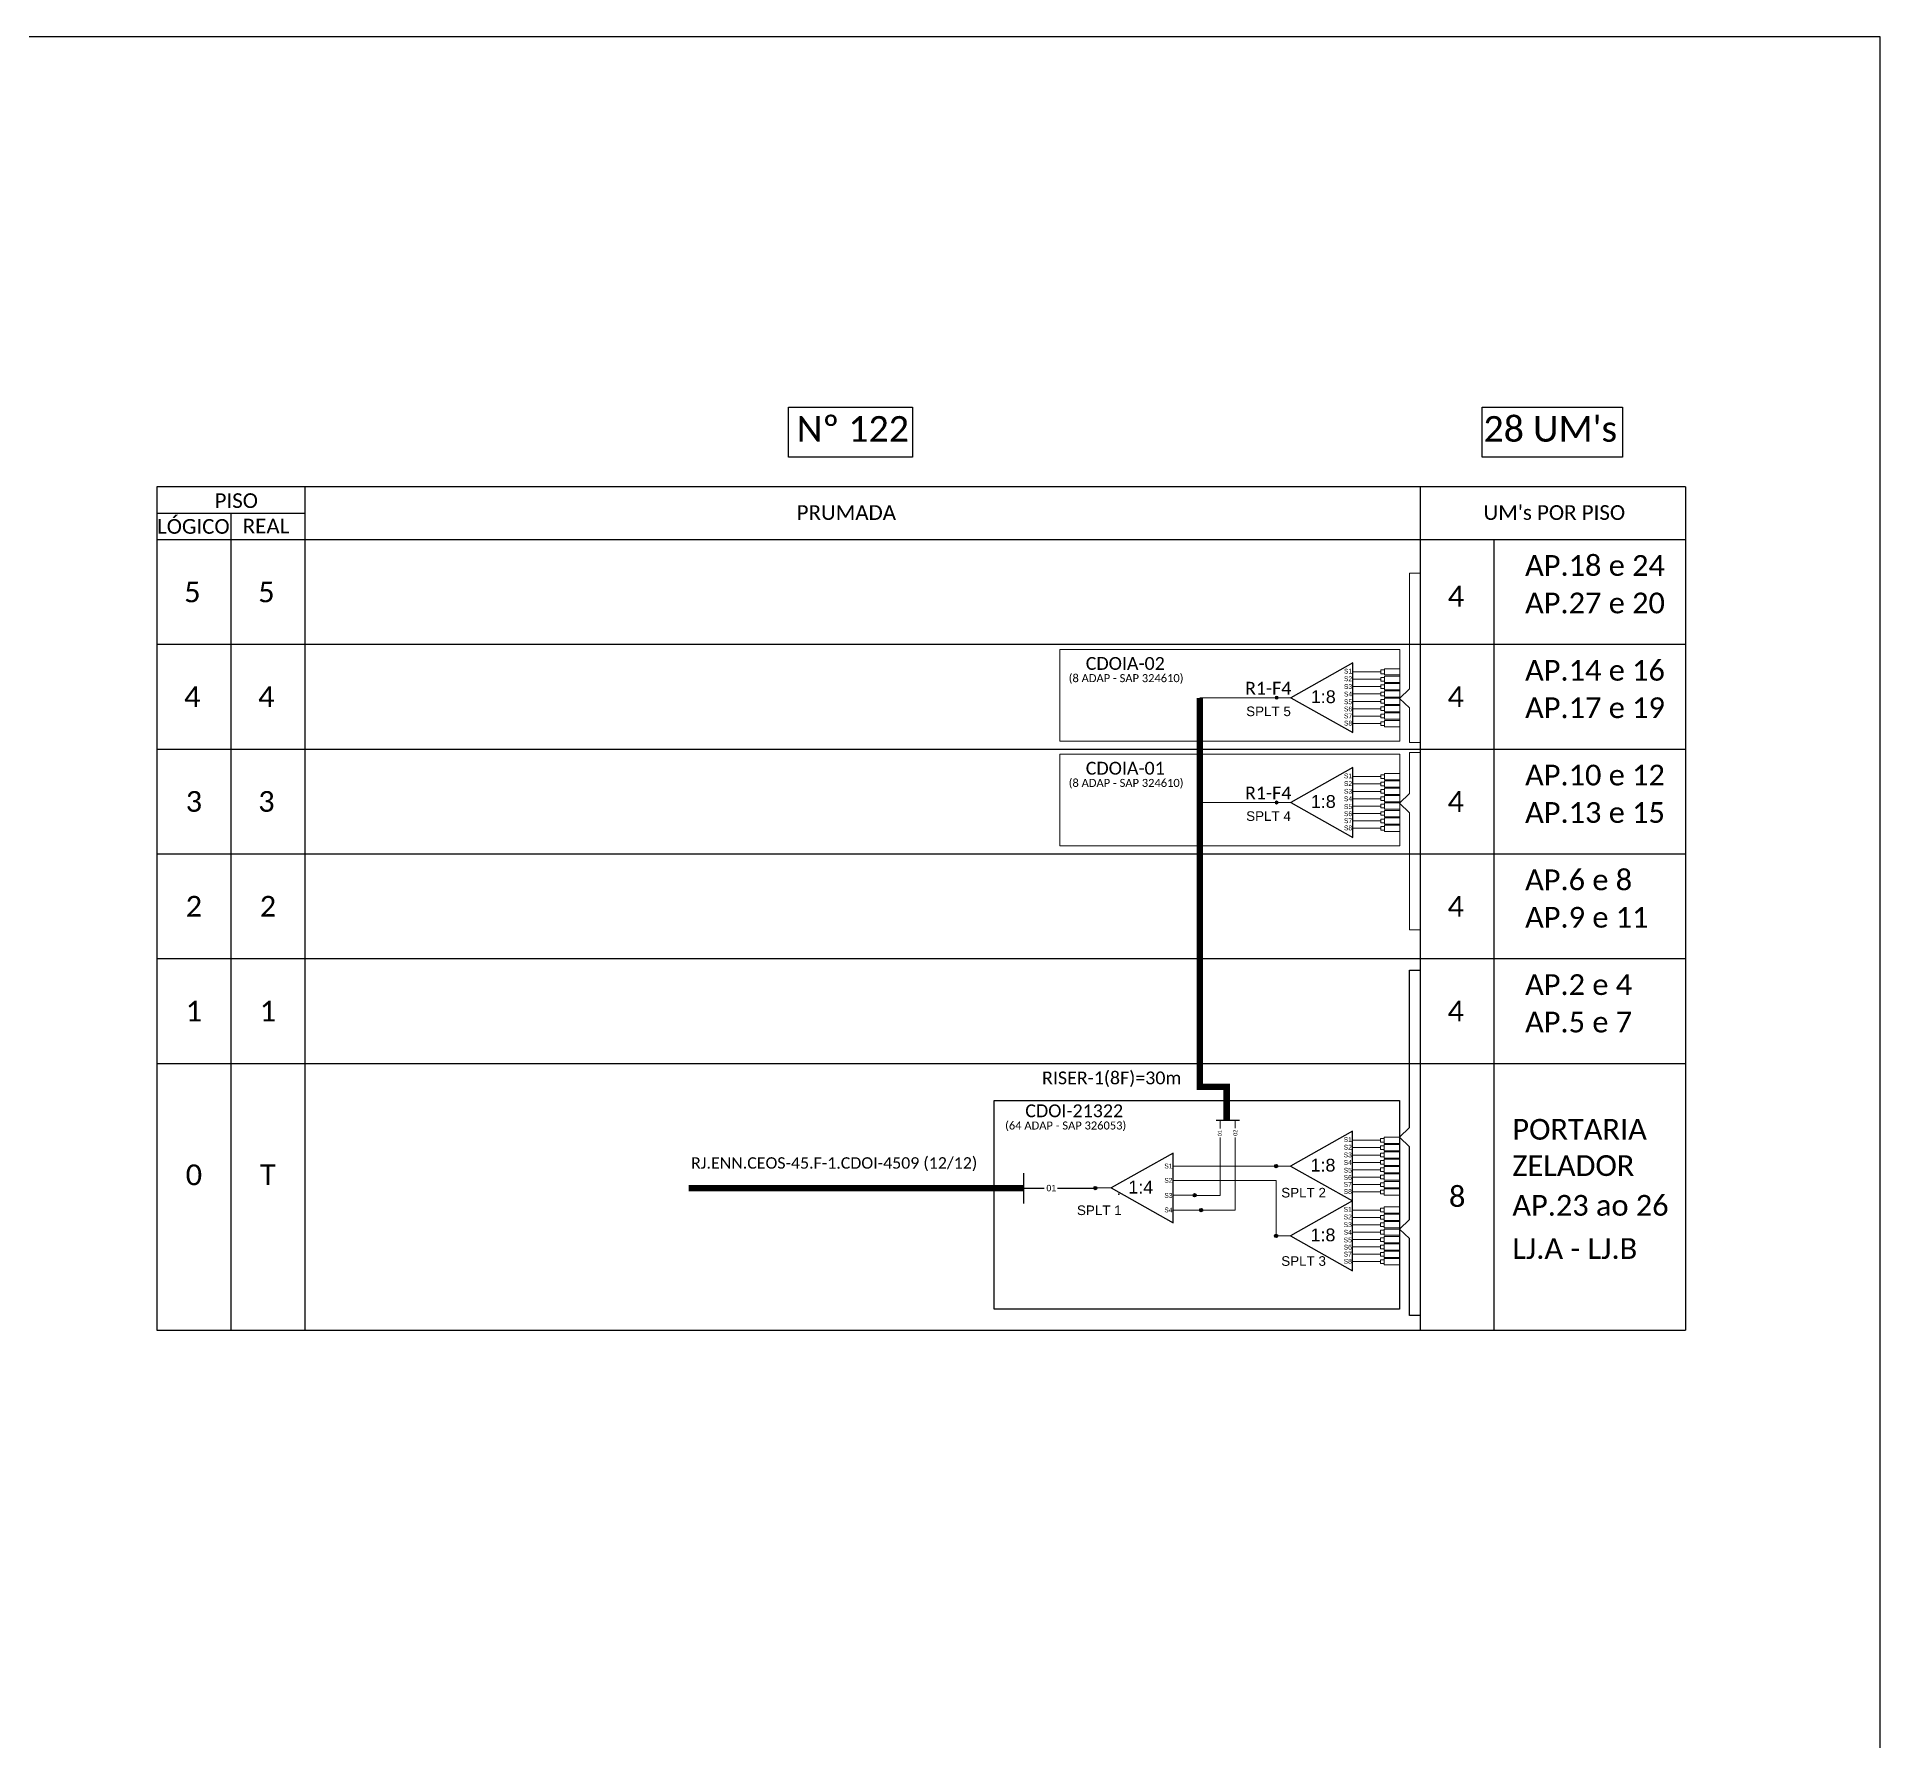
# Model space of a CAD drawing. Header units: metres. Extents: x -1286 to -445, y -500 to 94.
# Drawn here: x -733.1 to -445.1, y -171.9 to 94.2 of the extents above; entities that cross this region are included whole.
import ezdxf
from ezdxf.enums import TextEntityAlignment as Align

# ---------------------------------------------------------------- set-up
doc = ezdxf.new("R2010")
doc.units = ezdxf.units.M
doc.styles.add('ARIAL', font='arial.ttf')
doc.styles.add('WMF-Calibri0', font='calibri.ttf')

# ---------------------------------------------------------------- blocks, each defined once
blk = doc.blocks.new('SPLT_1-8_SC-APC')
at = {"color": 1}
blk.add_lwpolyline([(-7.37, -2.1), (-17.04, -7.55), (-7.37, -13), (-7.37, -2.1)], dxfattribs=at)
at = {"color": 3, "lineweight": 0}
for points in [[(-2.99, -3.51), (-7.37, -3.51)], [(-7.37, -4.66), (-2.99, -4.66)], [(-2.41, -3.02), (-2.41, -4)], [(-2.41, -3.02), (0, -3.02)], [(-2.41, -4), (0, -4)], [(-2.41, -4.17), (-2.41, -5.16)], [(-2.41, -4.17), (0, -4.17)], [(-2.41, -5.16), (0, -5.16)], [(-2.41, -5.32), (-2.41, -6.31)], [(-2.41, -5.32), (0, -5.32)], [(-7.37, -5.82), (-2.99, -5.82)], [(-7.37, -6.97), (-2.99, -6.97)], [(-7.37, -8.12), (-2.99, -8.12)], [(-2.41, -6.31), (0, -6.31)], [(-2.41, -6.48), (-2.41, -7.46)], [(-2.41, -6.48), (0, -6.48)], [(-2.41, -7.46), (0, -7.46)], [(-2.41, -7.63), (-2.41, -8.62)], [(-2.41, -7.63), (0, -7.63)], [(-2.41, -8.62), (0, -8.62)], [(-7.37, -9.28), (-2.99, -9.28)], [(-7.37, -10.43), (-2.99, -10.43)], [(-2.41, -8.78), (-2.41, -9.77)], [(-2.41, -8.78), (0, -8.78)], [(-2.41, -9.77), (0, -9.77)], [(-2.41, -9.94), (-2.41, -10.92)], [(-2.41, -9.94), (0, -9.94)], [(-2.41, -10.92), (0, -10.92)], [(-2.41, -11.09), (-2.41, -12.08)], [(-2.41, -11.09), (0, -11.09)], [(-7.37, -11.58), (-2.99, -11.58)], [(-2.41, -12.08), (0, -12.08)]]:
    blk.add_lwpolyline(points, dxfattribs=at)
for points in [[(-2.99, -3.22), (-2.41, -3.22), (-2.41, -3.8), (-2.99, -3.8)], [(-2.99, -4.38), (-2.41, -4.38), (-2.41, -4.95), (-2.99, -4.95)], [(-2.99, -5.53), (-2.41, -5.53), (-2.41, -6.1), (-2.99, -6.1)], [(-2.99, -6.68), (-2.41, -6.68), (-2.41, -7.26), (-2.99, -7.26)], [(-2.99, -7.84), (-2.41, -7.84), (-2.41, -8.41), (-2.99, -8.41)], [(-2.99, -8.99), (-2.41, -8.99), (-2.41, -9.56), (-2.99, -9.56)], [(-2.99, -10.14), (-2.41, -10.14), (-2.41, -10.72), (-2.99, -10.72)], [(-2.99, -11.3), (-2.41, -11.3), (-2.41, -11.87), (-2.99, -11.87)]]:
    blk.add_lwpolyline(points, close=True, dxfattribs=at)
at = {"color": 1, "lineweight": 0}
blk.add_lwpolyline([(-17.04, -7.55), (-19.26, -7.55)], dxfattribs=at)
at = {"color": 1, "style": 'ARIAL'}
for s, height, p in [('S1', 0.75, (-8.74, -3.78)), ('S2', 0.75, (-8.74, -4.97)), ('S3', 0.75, (-8.74, -6.18)), ('1:8', 2, (-13.91, -8.4)), ('S4', 0.75, (-8.74, -7.36)), ('S5', 0.75, (-8.74, -8.57)), ('S6', 0.75, (-8.74, -9.69)), ('S7', 0.75, (-8.74, -10.78)), ('S8', 0.75, (-8.74, -11.9))]:
    blk.add_text(s, height=height, dxfattribs=at).set_placement(p)
blk = doc.blocks.new('SPLITTER_')
blk.add_point((0, 0))
at = {"style": 'ARIAL', "flags": 4}
blk.add_attdef('SPLT', (0, -3.26), '', height=1.5, dxfattribs=at)

msp = doc.modelspace()

# ---------------------------------------------------------------- hatches: boundary and pattern name
at = {"lineweight": 0}
h = msp.add_hatch(color=3, dxfattribs=at)
h.dxf.hatch_style = 1
edge = h.paths.add_edge_path()
edge.add_arc((-539.36, -9.06), 0.242, 0, 360)
h = msp.add_hatch(color=3, dxfattribs=at)
h.dxf.hatch_style = 1
edge = h.paths.add_edge_path()
edge.add_arc((-539.36, -25.43), 0.242, 0, 360)
h = msp.add_hatch(color=3)
h.dxf.hatch_style = 1
edge = h.paths.add_edge_path()
edge.add_arc((-539.44, -82.25), 0.256, 0, 360)
h = msp.add_hatch(color=3)
h.dxf.hatch_style = 1
edge = h.paths.add_edge_path()
edge.add_arc((-567.69, -85.68), 0.256, 0, 360)
h = msp.add_hatch(color=3)
h.dxf.hatch_style = 1
edge = h.paths.add_edge_path()
edge.add_arc((-552.17, -86.81), 0.256, 0, 360)
h = msp.add_hatch(color=3)
h.dxf.hatch_style = 1
edge = h.paths.add_edge_path()
edge.add_arc((-551.17, -89.12), 0.256, 0, 360)
h = msp.add_hatch(color=3)
h.dxf.hatch_style = 1
edge = h.paths.add_edge_path()
edge.add_arc((-539.44, -93.15), 0.256, 0, 360)

# ---------------------------------------------------------------- linework, layer by layer
at = {"color": 5, "lineweight": 0}
for p, q in [((-539.36, -9.06), (-551.38, -9.06)), ((-539.36, -25.43), (-551.38, -25.43))]:
    msp.add_line(p, q, dxfattribs=at)
msp.add_lwpolyline([(-1286.07, -499.81), (-445.07, -499.81), (-445.07, 94.19), (-1286.07, 94.19)], close=True)
at = {"color": 2}
for points in [[(-615.62, 36.36), (-596.24, 36.36), (-596.24, 28.54), (-615.62, 28.54)], [(-507.24, 36.36), (-485.32, 36.36), (-485.32, 28.54), (-507.24, 28.54)]]:
    msp.add_lwpolyline(points, close=True, dxfattribs=at)
at = {"color": 0}
for points in [[(-475.5, 23.88), (-714.32, 23.88)], [(-714.32, 19.77), (-691.17, 19.77)], [(-714.32, 15.66), (-475.5, 15.66)]]:
    msp.add_lwpolyline(points, dxfattribs=at)
for points in [[(-714.32, 23.88), (-714.32, 15.66)], [(-691.17, 15.66), (-691.17, 23.88)], [(-516.93, 23.88), (-516.93, 15.66)], [(-475.5, 23.88), (-475.5, 15.66)], [(-702.74, 19.77), (-702.74, 15.66)], [(-714.32, 15.66), (-714.32, -107.91)], [(-714.32, 15.66), (-475.5, 15.66)], [(-714.32, 15.66), (-475.5, 15.66)], [(-702.74, 15.66), (-702.74, -107.91)], [(-691.17, -107.91), (-691.17, 15.66)], [(-516.93, 15.66), (-516.93, -107.91)], [(-505.36, -107.91), (-505.36, 15.66)], [(-475.5, 15.66), (-475.5, -107.91)], [(-714.32, -0.72), (-475.5, -0.72)], [(-714.32, -17.09), (-475.5, -17.09)], [(-714.32, -33.46), (-475.5, -33.46)], [(-714.32, -49.83), (-475.5, -49.83)], [(-714.32, -66.2), (-475.5, -66.2)], [(-714.32, -107.91), (-475.5, -107.91)]]:
    msp.add_lwpolyline(points)
at = {"color": 3, "lineweight": 0}
for points in [[(-516.93, -16.06), (-518.58, -16.06), (-518.58, -10.67), (-520.15, -9.16), (-518.58, -7.65), (-518.59, 10.39), (-516.93, 10.39)], [(-516.93, -45.35), (-518.58, -45.35), (-518.58, -27.04), (-520.15, -25.53), (-518.58, -24.02), (-518.59, -17.62), (-516.93, -17.62)]]:
    msp.add_lwpolyline(points, dxfattribs=at)
at = {"color": 1, "lineweight": 0}
for points in [[(-573.23, -1.51), (-520.1, -1.51), (-520.1, -15.83), (-573.23, -15.83)], [(-573.23, -17.88), (-520.1, -17.88), (-520.1, -32.2), (-573.23, -32.2)]]:
    msp.add_lwpolyline(points, close=True, dxfattribs=at)
at = {"color": 5, "lineweight": 0, "const_width": 1}
msp.add_lwpolyline([(-547.17, -75.05), (-547.17, -69.85), (-551.34, -69.85), (-551.34, -9.12)], dxfattribs=at)
at = {"color": 3}
for points in [[(-516.93, -105.59), (-518.58, -105.59), (-518.58, -93.58), (-520.15, -92.08), (-518.58, -90.57), (-518.58, -86.71), (-518.58, -79.23), (-520.15, -77.72), (-518.58, -76.21), (-518.58, -51.65), (-516.93, -51.65)], [(-578.85, -85.68), (-575.69, -85.68)], [(-573.61, -85.68), (-567.69, -85.68)], [(-516.93, -86.71), (-516.93, -86.71)], [(-516.93, -87.01), (-516.89, -87.01)]]:
    msp.add_lwpolyline(points, dxfattribs=at)
at = {"color": 1}
msp.add_lwpolyline([(-583.48, -72.01), (-520.15, -72.01), (-520.15, -104.59), (-583.48, -104.59)], close=True, dxfattribs=at)
at = {"color": 5}
msp.add_lwpolyline([(-548.83, -75.05), (-545.17, -75.05)], dxfattribs=at)
at = {"color": 5, "lineweight": 0}
for points in [[(-548.16, -75.05), (-548.16, -76.37)], [(-545.85, -75.05), (-545.85, -76.34)], [(-550.93, -89.12), (-545.85, -89.12), (-545.85, -77.76)], [(-548.16, -77.79), (-548.16, -86.86)], [(-551.93, -86.86), (-548.16, -86.86)]]:
    msp.add_lwpolyline(points, dxfattribs=at)
at = {"color": 1}
for points in [[(-555.54, -80.23), (-565.21, -85.67), (-555.54, -91.12), (-555.54, -80.23)], [(-578.85, -88.08), (-578.85, -83.37)]]:
    msp.add_lwpolyline(points, dxfattribs=at)
at = {"color": 7, "lineweight": 0}
for points in [[(-555.54, -82.25), (-539.7, -82.25)], [(-539.41, -93.15), (-539.41, -84.51), (-555.54, -84.51)], [(-555.54, -86.81), (-552.17, -86.81)], [(-555.54, -89.12), (-551.17, -89.12)]]:
    msp.add_lwpolyline(points, dxfattribs=at)
at = {"color": 1, "const_width": 1}
msp.add_lwpolyline([(-631.2, -85.68), (-578.85, -85.68)], dxfattribs=at)
at = {"color": 1, "lineweight": 0}
msp.add_lwpolyline([(-565.21, -85.67), (-567.43, -85.67)], dxfattribs=at)
at = {"color": 3, "lineweight": 0}
for centre in [(-539.36, -9.06), (-539.36, -25.43)]:
    msp.add_circle(centre, 0.242, dxfattribs=at)
at = {"color": 3}
for centre in [(-539.44, -82.25), (-567.69, -85.68), (-552.17, -86.81), (-551.17, -89.12), (-539.44, -93.15)]:
    msp.add_circle(centre, 0.256, dxfattribs=at)

# ---------------------------------------------------------------- block references
at = {"color": 3, "lineweight": 0}
for p in [(-520.1, -1.51), (-520.1, -17.88)]:
    msp.add_blockref('SPLT_1-8_SC-APC', p, dxfattribs=at)
at = {"color": 3}
for p in [(-520.15, -74.7), (-520.15, -85.6)]:
    msp.add_blockref('SPLT_1-8_SC-APC', p, dxfattribs=at)
ref = msp.add_blockref('SPLITTER_', (-564.02, -86.64), dxfattribs=dict(xscale=-1))
ref.add_attrib('SPLT', 'SPLT 1', (-570.56, -89.9), dxfattribs={"height": 1.5, "style": 'ARIAL'})

# ---------------------------------------------------------------- texts
at = {"color": 2, "style": 'WMF-Calibri0'}
for s, p in [('Nº 122', (-614.35, 30.94)), ("28 UM's", (-507.04, 30.94))]:
    msp.add_text(s, height=4, dxfattribs=at).set_placement(p)
at = {"color": 0, "style": 'WMF-Calibri0'}
for s, p in [('     PISO', (-709.35, 20.58)), ('PRUMADA', (-614.35, 18.72)), ("UM's POR PISO", (-507.04, 18.72)), ('  LÓGICO', (-715.9, 16.55)), ('    REAL', (-704.14, 16.6))]:
    msp.add_text(s, height=2.3, dxfattribs=at).set_placement(p)
at = {"color": 7}
for s, height, style, p in [('AP.18 e 24', 3.24, 'WMF-Calibri0', (-500.54, 9.98)), ('AP.27 e 20', 3.24, 'WMF-Calibri0', (-500.54, 4.12)), ('AP.14 e 16', 3.24, 'WMF-Calibri0', (-500.54, -6.4)), ('AP.17 e 19', 3.24, 'WMF-Calibri0', (-500.54, -12.25)), ('AP.10 e 12', 3.24, 'WMF-Calibri0', (-500.54, -22.77)), ('AP.13 e 15', 3.24, 'WMF-Calibri0', (-500.54, -28.62)), ('AP.6 e 8', 3.24, 'WMF-Calibri0', (-500.54, -39.14)), ('AP.9 e 11', 3.24, 'WMF-Calibri0', (-500.54, -44.99)), ('AP.2 e 4', 3.24, 'WMF-Calibri0', (-500.54, -55.51)), ('AP.5 e 7', 3.24, 'WMF-Calibri0', (-500.54, -61.36)), ('PORTARIA', 3.24, 'WMF-Calibri0', (-502.53, -78.12)), ('ZELADOR', 3.24, 'WMF-Calibri0', (-502.53, -83.79)), ('SPLT 2', 1.5, 'ARIAL', (-538.64, -87.15)), ('AP.23 ao 26', 3.24, 'WMF-Calibri0', (-502.53, -90)), ('LJ.A - LJ.B', 3.24, 'WMF-Calibri0', (-502.53, -96.75)), ('SPLT 3', 1.5, 'ARIAL', (-538.64, -97.83))]:
    msp.add_text(s, height=height, dxfattribs=dict(at, style=style)).set_placement(p)
at = {"color": 1, "lineweight": 0, "style": 'WMF-Calibri0'}
for s, p in [('CDOIA-02', (-569.18, -4.71)), ('CDOIA-01', (-569.18, -21.08))]:
    msp.add_text(s, height=2, dxfattribs=at).set_placement(p)
for p in [(-562.88, -6.63), (-562.88, -23)]:
    msp.add_text('(8 ADAP - SAP 324610)', height=1.25, dxfattribs=at).set_placement(p, align=Align.CENTER)
at = {"color": 5, "lineweight": 0, "style": 'WMF-Calibri0'}
for s, p in [('R1-F4', (-544.29, -8.58)), ('R1-F4', (-544.29, -24.95)), ('RISER-1(8F)=30m', (-576.01, -69.47))]:
    msp.add_text(s, height=2, dxfattribs=at).set_placement(p)
at = {"color": 7, "style": 'ARIAL', "text_generation_flag": 6}
for s, p in [('SPLT 5', (-544.12, -11.94)), ('SPLT 4', (-544.12, -28.31))]:
    msp.add_text(s, height=1.5, rotation=180, dxfattribs=at).set_placement(p)
at = {"color": 1}
for s, height, style, p in [('CDOI-21322', 2, 'WMF-Calibri0', (-578.63, -74.61)), ('S1', 0.75, 'ARIAL', (-556.91, -82.61)), ('1:4', 2, 'ARIAL', (-562.53, -86.53)), ('S2', 0.75, 'ARIAL', (-556.91, -84.86)), ('S3', 0.75, 'ARIAL', (-556.91, -87.21)), ('S4', 0.75, 'ARIAL', (-556.91, -89.47))]:
    msp.add_text(s, height=height, dxfattribs=dict(at, style=style)).set_placement(p)
at = {"color": 1, "style": 'WMF-Calibri0'}
msp.add_text('(64 ADAP - SAP 326053)', height=1.25, dxfattribs=at).set_placement((-572.32, -76.53), align=Align.CENTER)
at = {"style": 'ARIAL'}
for s, p in [('01', (-548.24, -77.11)), ('02', (-545.82, -77.04))]:
    msp.add_text(s, height=0.617, rotation=90, dxfattribs=at).set_placement(p, align=Align.MIDDLE_CENTER)
at = {"color": 1, "style": 'WMF-Calibri0'}
msp.add_text('RJ.ENN.CEOS-45.F-1.CDOI-4509 (12/12)', height=1.7898, dxfattribs=at).set_placement((-608.49, -81.76, 3.73), align=Align.MIDDLE_CENTER)
at = {"style": 'ARIAL'}
msp.add_text('01', height=1, dxfattribs=at).set_placement((-574.56, -85.68), align=Align.MIDDLE_CENTER)
at = {"color": 7, "style": 'WMF-Calibri0'}
for tag, flags, p in [('5', 4, (-708.77, 7.47)), ('5', 4, (-697.2, 7.47)), ('4', 4, (-511.33, 6.8)), ('4', 4, (-708.77, -8.9)), ('4', 4, (-697.2, -8.9)), ('4', 4, (-511.36, -8.91)), ('3', 4, (-708.53, -25.27)), ('3', 4, (-697.2, -25.27)), ('4', 4, (-511.36, -25.28)), ('2', 4, (-708.53, -41.65)), ('2', 4, (-696.96, -41.65)), ('4', 4, (-511.36, -41.66)), ('1', 4, (-708.53, -58.02)), ('1', 4, (-696.96, -58.02)), ('4', 4, (-511.36, -58.03)), ('0', 4, (-708.53, -83.61)), ('T', 12, (-696.96, -83.57)), ('8', 4, (-511.15, -87))]:
    msp.add_attdef(tag, text='XX', height=3.24, dxfattribs=dict(at, flags=flags)).set_placement(p, align=Align.MIDDLE_CENTER)

doc.saveas('drawing.dxf')
